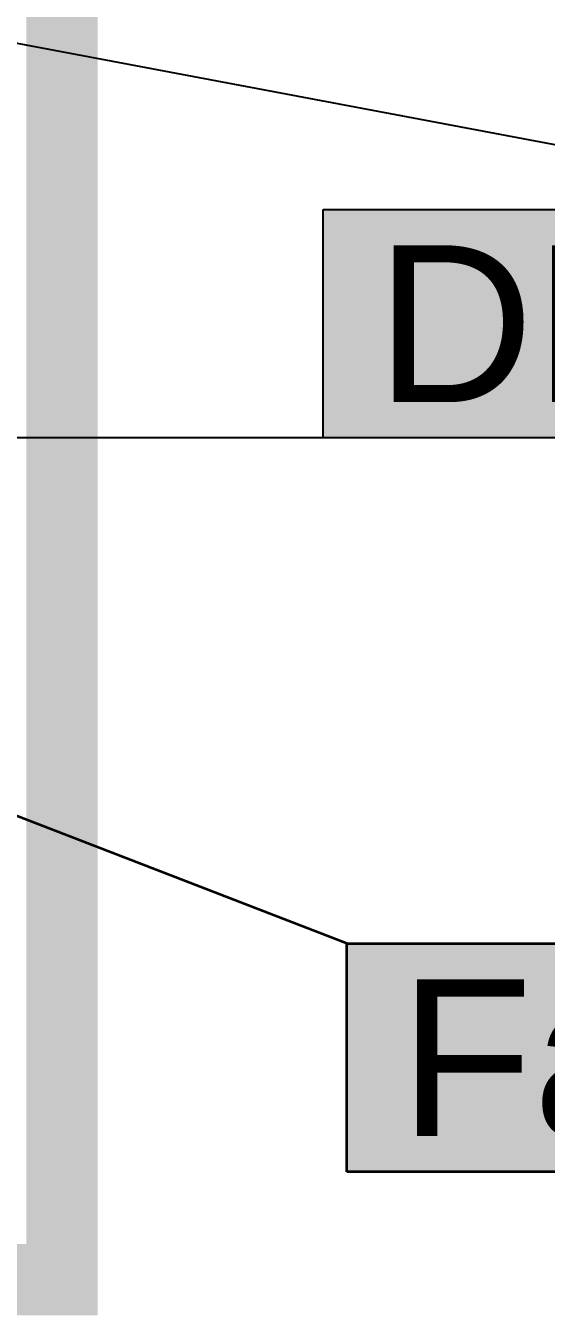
# Model space of a CAD drawing. Extents: x 0 to 756, y -25 to 420.
# Drawn here: x 341.84 to 349.13, y 204.21 to 222.3 of the extents above; entities that cross this region are included whole.
import ezdxf

# ---------------------------------------------------------------- set-up
doc = ezdxf.new("R2010")
doc.units = 0
doc.layers.get('0').update_dxf_attribs({"lineweight": 25})
for name, color, linetype, lineweight in [('H_Heizung', 7, 'Continuous', 25), ('L_Text', 7, 'Continuous', 25), ('S_Text', 7, 'Continuous', 35), ('X_Text', 7, 'Continuous', 25)]:
    doc.layers.add(name, color=color, linetype=linetype, lineweight=lineweight)
doc.styles.get("Standard").update_dxf_attribs({"font": 'arial.ttf'})

# ---------------------------------------------------------------- blocks, each defined once
blk = doc.blocks.new('Bauteilbeschriftung-A0T78OU3OY', base_point=(334.733, 199.775))
at = {"color": 0, "linetype": 'ByBlock', "lineweight": -2, "ltscale": 0.25}
blk.add_line((404.099, 210.275), (334.733, 223.365), dxfattribs=at)
blk = doc.blocks.new('Bauteilbeschriftung-A0T78OYTOY', base_point=(336.063, 206.224))
at = {"color": 0, "linetype": 'ByBlock', "lineweight": -2, "ltscale": 0.35}
blk.add_line((346.335, 209.424), (336.063, 213.398), dxfattribs=at)
at = {"color": 0, "lineweight": -2}
for p, q in [((346.335, 209.424), (376.318, 209.424)), ((346.335, 206.224), (346.335, 209.424)), ((376.318, 206.224), (346.335, 206.224))]:
    blk.add_line(p, q, dxfattribs=at)
at = {"color": 7, "linetype": 'ByBlock', "lineweight": -2, "ltscale": 0.35, "true_color": 0xffffff}
for points in [[(346.335, 206.224), (376.318, 206.224), (346.335, 209.424)], [(376.318, 206.224), (346.335, 209.424), (376.318, 209.424)]]:
    blk.add_solid(points, dxfattribs=at)
at = {"color": 0, "linetype": 'ByBlock', "lineweight": -2, "ltscale": 0.35, "insert": (347.068, 208.924), "char_height": 2.2, "attachment_point": 1}
blk.add_mtext('{\\fArial;Fallleitung Abwasser}', dxfattribs=at)
blk = doc.blocks.new('Bauteilbeschriftung-A0T78OYXOY', base_point=(335.115, 216.118))
at = {"color": 0, "lineweight": -2}
for p, q in [((346.007, 219.718), (356.171, 219.718)), ((346.007, 216.518), (346.007, 219.718)), ((356.171, 216.518), (346.007, 216.518))]:
    blk.add_line(p, q, dxfattribs=at)
at = {"color": 0, "linetype": 'ByBlock', "lineweight": -2, "ltscale": 0.25}
blk.add_line((346.007, 216.518), (335.115, 216.518), dxfattribs=at)
at = {"color": 7, "linetype": 'ByBlock', "lineweight": -2, "ltscale": 0.25, "true_color": 0xffffff}
for points in [[(346.007, 216.518), (356.171, 216.518), (346.007, 219.718)], [(356.171, 216.518), (346.007, 219.718), (356.171, 219.718)]]:
    blk.add_solid(points, dxfattribs=at)
at = {"color": 0, "linetype": 'ByBlock', "lineweight": -2, "ltscale": 0.25, "insert": (346.741, 219.218), "char_height": 2.2, "attachment_point": 1}
blk.add_mtext('{\\fArial;DN 90}', dxfattribs=at)
blk = doc.blocks.new('Polylinie-A0T78P01OY', base_point=(297.19, 204.212))
at = {"color": 0, "linetype": 'ByBlock', "lineweight": -2, "ltscale": 0.25}
for points in [[(341.844, 205.431), (342.844, 205.431), (341.844, 227.762)], [(342.844, 205.431), (341.844, 227.762), (342.844, 227.762)], [(342.844, 205.212), (341.844, 205.212), (342.844, 205.431)], [(341.844, 205.212), (342.844, 205.431), (341.844, 205.431)], [(297.19, 204.212), (342.844, 204.212), (297.19, 205.212)], [(342.844, 204.212), (297.19, 205.212), (341.844, 205.212)], [(342.844, 204.212), (342.844, 205.212), (341.844, 205.212)]]:
    blk.add_solid(points, dxfattribs=at)

msp = doc.modelspace()

# ---------------------------------------------------------------- block references
at = {"layer": 'H_Heizung', "color": 1, "ltscale": 0.25, "true_color": 0xff0000}
msp.add_blockref('Polylinie-A0T78P01OY', (297.19, 204.212), dxfattribs=at)
at = {"layer": 'L_Text', "color": 7, "ltscale": 0.25}
msp.add_blockref('Bauteilbeschriftung-A0T78OU3OY', (334.733, 199.775), dxfattribs=at)
at = {"layer": 'S_Text', "color": 7, "ltscale": 0.35}
msp.add_blockref('Bauteilbeschriftung-A0T78OYTOY', (336.063, 206.224), dxfattribs=at)
at = {"layer": 'X_Text', "color": 7, "ltscale": 0.25}
msp.add_blockref('Bauteilbeschriftung-A0T78OYXOY', (335.115, 216.118), dxfattribs=at)

doc.saveas('drawing.dxf')
